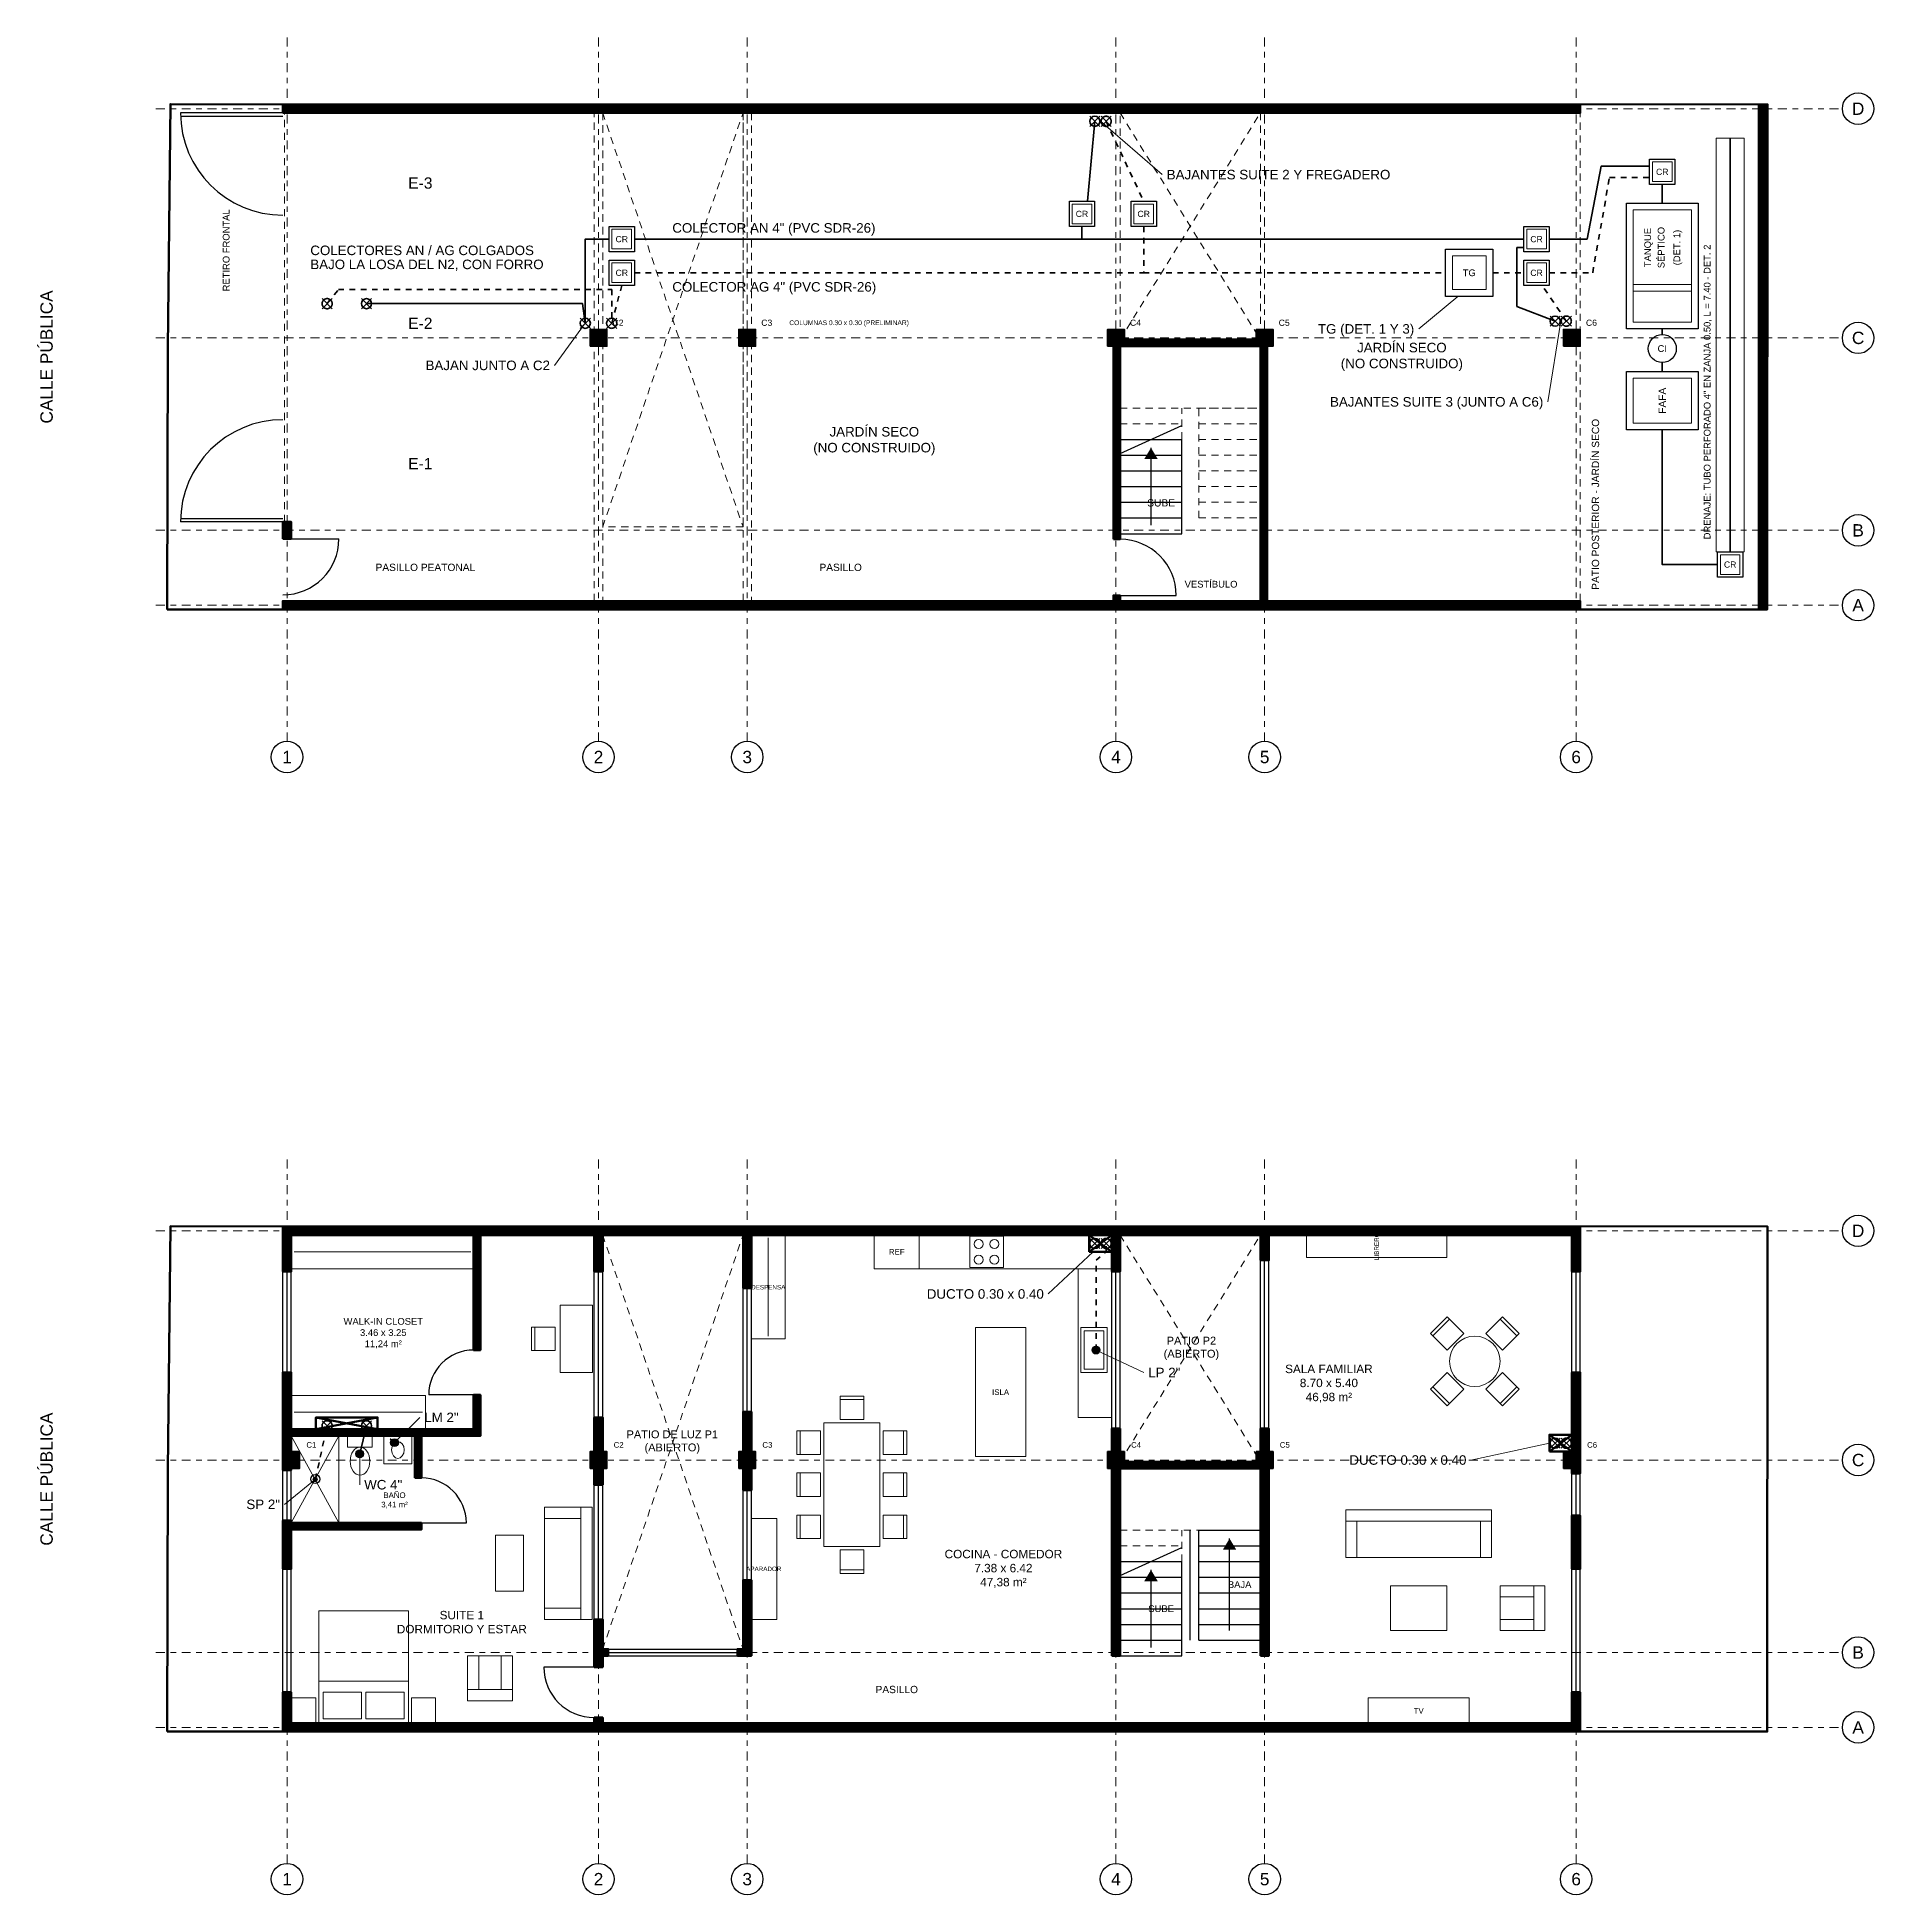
# Model space of a CAD drawing. Header units: metres. Extents: x -2.3 to 30.4, y -42.9 to 10.2.
# Drawn here: x -2.32 to 30.41, y -22.91 to 10.2 of the extents above; entities that cross this region are included whole.
import ezdxf
from ezdxf.enums import TextEntityAlignment as Align

# ---------------------------------------------------------------- set-up
doc = ezdxf.new("R2010")
doc.units = ezdxf.units.M
doc.linetypes.add('CENTER', pattern=[5.08, 3.175, -0.635, 0.635, -0.635])
doc.linetypes.add('DASHED', pattern=[1.524, 1.27, -0.254])
for name, color, linetype, lineweight in [('A-EJES', 8, 'CENTER', 13), ('A-EJES-TXT', 7, 'Continuous', 25), ('A-ESCALERA', 8, 'Continuous', 25), ('A-ESPACIOS', 7, 'Continuous', 25), ('A-MOBILIARIO', 8, 'Continuous', 18), ('A-MURO', 8, 'Continuous', 50), ('A-MURO-TRAMA', 8, 'Continuous', 9), ('A-PROYECCION', 8, 'DASHED', 18), ('A-PUERTA', 8, 'Continuous', 25), ('A-VENTANA', 8, 'Continuous', 25), ('E-COLUMNA', 8, 'Continuous', 35), ('S-ACC', 7, 'Continuous', 25), ('S-AJ', 4, 'DASHED', 35), ('S-AN', 3, 'Continuous', 35), ('S-FINO', 8, 'Continuous', 13), ('S-TXT', 7, 'Continuous', 18), ('T-LINDERO', 8, 'Continuous', 50)]:
    doc.layers.add(name, color=color, linetype=linetype, lineweight=lineweight)
doc.styles.add('ARIAL', font='arial.ttf')
pattern_1 = [(45, (0, 0), (-0.0020205576, 0.0020205576), [])]

msp = doc.modelspace()

# ---------------------------------------------------------------- hatches: boundary and pattern name
at = {"layer": 'A-MURO-TRAMA'}
h = msp.add_hatch(dxfattribs=at)
h.set_pattern_fill('ANSI31', scale=0.03)
h.set_pattern_definition(pattern_1)
h.paths.add_polyline_path([(2.06, 8.85), (2.06, 9), (25.18, 9), (25.18, 8.85)])
h = msp.add_hatch(dxfattribs=at)
h.set_pattern_fill('ANSI31', scale=0.03)
h.set_pattern_definition(pattern_1)
h.paths.add_polyline_path([(28.362, 0), (28.362, 9), (28.512, 9), (28.512, 0)])
h = msp.add_hatch(dxfattribs=at)
h.set_pattern_fill('ANSI31', scale=0.03)
h.set_pattern_definition(pattern_1)
h.paths.add_polyline_path([(16.86, 1.25), (16.86, 4.81), (16.98, 4.81), (16.98, 1.25)])
h = msp.add_hatch(dxfattribs=at)
h.set_pattern_fill('ANSI31', scale=0.03)
h.set_pattern_definition(pattern_1)
h.paths.add_polyline_path([(16.98, 4.69), (16.98, 4.81), (19.48, 4.81), (19.48, 4.69)])
h = msp.add_hatch(dxfattribs=at)
h.set_pattern_fill('ANSI31', scale=0.03)
h.set_pattern_definition(pattern_1)
h.paths.add_polyline_path([(19.48, 0.15), (19.48, 4.81), (19.6, 4.81), (19.6, 0.15)])
h = msp.add_hatch(dxfattribs=at)
h.set_pattern_fill('ANSI31', scale=0.03)
h.set_pattern_definition(pattern_1)
h.paths.add_polyline_path([(2.06, 1.26), (2.06, 1.56), (2.21, 1.56), (2.21, 1.26)])
h = msp.add_hatch(dxfattribs=at)
h.set_pattern_fill('ANSI31', scale=0.03)
h.set_pattern_definition(pattern_1)
h.paths.add_polyline_path([(2.06, 0), (2.06, 0.15), (25.18, 0.15), (25.18, 0)])
h = msp.add_hatch(dxfattribs=at)
h.set_pattern_fill('ANSI31', scale=0.03)
h.set_pattern_definition(pattern_1)
h.paths.add_polyline_path([(16.86, 0.15), (16.86, 0.25), (16.98, 0.25), (16.98, 0.15)])
h = msp.add_hatch(dxfattribs=at)
h.set_pattern_fill('ANSI31', scale=0.03)
h.set_pattern_definition(pattern_1)
h.paths.add_polyline_path([(2.06, -11.15), (2.06, -11), (25.18, -11), (25.18, -11.15)])
h = msp.add_hatch(dxfattribs=at)
h.set_pattern_fill('ANSI31', scale=0.03)
h.set_pattern_definition(pattern_1)
h.paths.add_polyline_path([(2.06, -11.8), (2.06, -11.15), (2.21, -11.15), (2.21, -11.8)])
h = msp.add_hatch(dxfattribs=at)
h.set_pattern_fill('ANSI31', scale=0.03)
h.set_pattern_definition(pattern_1)
h.paths.add_polyline_path([(5.46, -13.2), (5.46, -11.15), (5.58, -11.15), (5.58, -13.2)])
h = msp.add_hatch(dxfattribs=at)
h.set_pattern_fill('ANSI31', scale=0.03)
h.set_pattern_definition(pattern_1)
h.paths.add_polyline_path([(7.61, -11.8), (7.61, -11.15), (7.76, -11.15), (7.76, -11.8)])
h = msp.add_hatch(dxfattribs=at)
h.set_pattern_fill('ANSI31', scale=0.03)
h.set_pattern_definition(pattern_1)
h.paths.add_polyline_path([(10.26, -12.1), (10.26, -11.15), (10.41, -11.15), (10.41, -12.1)])
h = msp.add_hatch(dxfattribs=at)
h.set_pattern_fill('ANSI31', scale=0.03)
h.set_pattern_definition(pattern_1)
h.paths.add_polyline_path([(16.83, -11.8), (16.83, -11.15), (16.98, -11.15), (16.98, -11.8)])
h = msp.add_hatch(dxfattribs=at)
h.set_pattern_fill('ANSI31', scale=0.03)
h.set_pattern_definition(pattern_1)
h.paths.add_polyline_path([(19.48, -11.6), (19.48, -11.15), (19.63, -11.15), (19.63, -11.6)])
h = msp.add_hatch(dxfattribs=at)
h.set_pattern_fill('ANSI31', scale=0.03)
h.set_pattern_definition(pattern_1)
h.paths.add_polyline_path([(25.03, -11.8), (25.03, -11.15), (25.18, -11.15), (25.18, -11.8)])
h = msp.add_hatch(dxfattribs=at)
h.set_pattern_fill('ANSI31', scale=0.03)
h.set_pattern_definition(pattern_1)
h.paths.add_polyline_path([(2.06, -15.34), (2.06, -13.6), (2.21, -13.6), (2.21, -15.34)])
h = msp.add_hatch(dxfattribs=at)
h.set_pattern_fill('ANSI31', scale=0.03)
h.set_pattern_definition(pattern_1)
h.paths.add_polyline_path([(25.03, -15.4), (25.03, -13.6), (25.18, -13.6), (25.18, -15.4)])
h = msp.add_hatch(dxfattribs=at)
h.set_pattern_fill('ANSI31', scale=0.03)
h.set_pattern_definition(pattern_1)
h.paths.add_polyline_path([(5.46, -14.61), (5.46, -14), (5.58, -14), (5.58, -14.61)])
h = msp.add_hatch(dxfattribs=at)
h.set_pattern_fill('ANSI31', scale=0.03)
h.set_pattern_definition(pattern_1)
h.paths.add_polyline_path([(7.61, -15.6), (7.61, -14.4), (7.76, -14.4), (7.76, -15.6)])
h = msp.add_hatch(dxfattribs=at)
h.set_pattern_fill('ANSI31', scale=0.03)
h.set_pattern_definition(pattern_1)
h.paths.add_polyline_path([(10.26, -15.7), (10.26, -14.3), (10.41, -14.3), (10.41, -15.7)])
h = msp.add_hatch(dxfattribs=at)
h.set_pattern_fill('ANSI31', scale=0.03)
h.set_pattern_definition(pattern_1)
h.paths.add_polyline_path([(2.21, -14.73), (2.21, -14.61), (5.58, -14.61), (5.58, -14.73)])
h = msp.add_hatch(dxfattribs=at)
h.set_pattern_fill('ANSI31', scale=0.03)
h.set_pattern_definition(pattern_1)
h.paths.add_polyline_path([(4.41, -15.48), (4.41, -14.73), (4.53, -14.73), (4.53, -15.48)])
h = msp.add_hatch(dxfattribs=at)
h.set_pattern_fill('ANSI31', scale=0.03)
h.set_pattern_definition(pattern_1)
h.paths.add_polyline_path([(16.83, -18.65), (16.83, -14.6), (16.98, -14.6), (16.98, -18.65)])
h = msp.add_hatch(dxfattribs=at)
h.set_pattern_fill('ANSI31', scale=0.03)
h.set_pattern_definition(pattern_1)
h.paths.add_polyline_path([(19.48, -18.65), (19.48, -14.6), (19.63, -14.6), (19.63, -18.65)])
h = msp.add_hatch(dxfattribs=at)
h.set_pattern_fill('ANSI31', scale=0.03)
h.set_pattern_definition(pattern_1)
h.paths.add_polyline_path([(16.98, -15.31), (16.98, -15.19), (19.48, -15.19), (19.48, -15.31)])
h = msp.add_hatch(dxfattribs=at)
h.set_pattern_fill('ANSI31', scale=0.03)
h.set_pattern_definition(pattern_1)
h.paths.add_polyline_path([(25.03, -17.1), (25.03, -16.15), (25.18, -16.15), (25.18, -17.1)])
h = msp.add_hatch(dxfattribs=at)
h.set_pattern_fill('ANSI31', scale=0.03)
h.set_pattern_definition(pattern_1)
h.paths.add_polyline_path([(2.06, -17.1), (2.06, -16.24), (2.21, -16.24), (2.21, -17.1)])
h = msp.add_hatch(dxfattribs=at)
h.set_pattern_fill('ANSI31', scale=0.03)
h.set_pattern_definition(pattern_1)
h.paths.add_polyline_path([(2.21, -16.4), (2.21, -16.28), (4.53, -16.28), (4.53, -16.4)])
h = msp.add_hatch(dxfattribs=at)
h.set_pattern_fill('ANSI31', scale=0.03)
h.set_pattern_definition(pattern_1)
h.paths.add_polyline_path([(10.26, -18.53), (10.26, -17.3), (10.41, -17.3), (10.41, -18.53)])
h = msp.add_hatch(dxfattribs=at)
h.set_pattern_fill('ANSI31', scale=0.03)
h.set_pattern_definition(pattern_1)
h.paths.add_polyline_path([(7.61, -18.85), (7.61, -18), (7.76, -18), (7.76, -18.85)])
h = msp.add_hatch(dxfattribs=at)
h.set_pattern_fill('ANSI31', scale=0.03)
h.set_pattern_definition(pattern_1)
h.paths.add_polyline_path([(7.76, -18.65), (7.76, -18.53), (7.86, -18.53), (7.86, -18.65)])
h = msp.add_hatch(dxfattribs=at)
h.set_pattern_fill('ANSI31', scale=0.03)
h.set_pattern_definition(pattern_1)
h.paths.add_polyline_path([(10.16, -18.65), (10.16, -18.53), (10.41, -18.53), (10.41, -18.65)])
h = msp.add_hatch(dxfattribs=at)
h.set_pattern_fill('ANSI31', scale=0.03)
h.set_pattern_definition(pattern_1)
h.paths.add_polyline_path([(2.06, -19.85), (2.06, -19.3), (2.21, -19.3), (2.21, -19.85)])
h = msp.add_hatch(dxfattribs=at)
h.set_pattern_fill('ANSI31', scale=0.03)
h.set_pattern_definition(pattern_1)
h.paths.add_polyline_path([(25.03, -19.85), (25.03, -19.3), (25.18, -19.3), (25.18, -19.85)])
h = msp.add_hatch(dxfattribs=at)
h.set_pattern_fill('ANSI31', scale=0.03)
h.set_pattern_definition(pattern_1)
h.paths.add_polyline_path([(2.06, -20), (2.06, -19.85), (25.18, -19.85), (25.18, -20)])
h = msp.add_hatch(dxfattribs=at)
h.set_pattern_fill('ANSI31', scale=0.03)
h.set_pattern_definition(pattern_1)
h.paths.add_polyline_path([(7.61, -19.85), (7.61, -19.75), (7.76, -19.75), (7.76, -19.85)])
at = {"layer": 'E-COLUMNA'}
for points in [[(7.535, 4.69), (7.535, 4.99), (7.835, 4.99), (7.835, 4.69)], [(10.185, 4.69), (10.185, 4.99), (10.485, 4.99), (10.485, 4.69)], [(16.755, 4.69), (16.755, 4.99), (17.055, 4.99), (17.055, 4.69)], [(19.405, 4.69), (19.405, 4.99), (19.705, 4.99), (19.705, 4.69)], [(24.88, 4.69), (24.88, 4.99), (25.18, 4.99), (25.18, 4.69)], [(2.06, -15.31), (2.06, -15.01), (2.36, -15.01), (2.36, -15.31)], [(7.535, -15.31), (7.535, -15.01), (7.835, -15.01), (7.835, -15.31)], [(10.185, -15.31), (10.185, -15.01), (10.485, -15.01), (10.485, -15.31)], [(16.755, -15.31), (16.755, -15.01), (17.055, -15.01), (17.055, -15.31)], [(19.405, -15.31), (19.405, -15.01), (19.705, -15.01), (19.705, -15.31)], [(24.88, -15.31), (24.88, -15.01), (25.18, -15.01), (25.18, -15.31)]]:
    msp.add_hatch(color=7, dxfattribs=at).paths.add_polyline_path(points)
at = {"layer": 'S-ACC'}
h = msp.add_hatch(color=7, dxfattribs=at)
edge = h.paths.add_edge_path()
edge.add_arc((16.55, -13.2), 0.07, 0, 360)
h = msp.add_hatch(color=7, dxfattribs=at)
edge = h.paths.add_edge_path()
edge.add_arc((4.05, -14.85), 0.07, 0, 360)
h = msp.add_hatch(color=7, dxfattribs=at)
edge = h.paths.add_edge_path()
edge.add_arc((3.43, -15.05), 0.07, 0, 360)

# ---------------------------------------------------------------- linework, layer by layer
at = {"layer": 'A-EJES', "ltscale": 0.05}
for p, q in [((2.135, -2.35), (2.135, 10.2)), ((7.685, -2.35), (7.685, 10.2)), ((10.335, -2.35), (10.335, 10.2)), ((16.905, -2.35), (16.905, 10.2)), ((19.555, -2.35), (19.555, 10.2)), ((25.105, -2.35), (25.105, 10.2)), ((-0.2, 8.925), (29.85, 8.925)), ((-0.2, 4.84), (29.85, 4.84)), ((-0.2, 1.41), (29.85, 1.41)), ((-0.2, 0.075), (29.85, 0.075)), ((2.135, -22.35), (2.135, -9.8)), ((7.685, -22.35), (7.685, -9.8)), ((10.335, -22.35), (10.335, -9.8)), ((16.905, -22.35), (16.905, -9.8)), ((19.555, -22.35), (19.555, -9.8)), ((25.105, -22.35), (25.105, -9.8)), ((-0.2, -11.075), (29.85, -11.075)), ((-0.2, -15.16), (29.85, -15.16)), ((-0.2, -18.59), (29.85, -18.59)), ((-0.2, -19.925), (29.85, -19.925))]:
    msp.add_line(p, q, dxfattribs=at)
at = {"layer": 'A-EJES-TXT'}
for centre in [(30.13, 8.925), (30.13, 4.84), (30.13, 1.41), (30.13, 0.075), (2.135, -2.63), (7.685, -2.63), (10.335, -2.63), (16.905, -2.63), (19.555, -2.63), (25.105, -2.63), (30.13, -11.075), (30.13, -15.16), (30.13, -18.59), (30.13, -19.925), (2.135, -22.63), (7.685, -22.63), (10.335, -22.63), (16.905, -22.63), (19.555, -22.63), (25.105, -22.63)]:
    msp.add_circle(centre, 0.28, dxfattribs=at)
at = {"layer": 'A-ESCALERA'}
for p, q in [((16.98, 2.78), (18.08, 3.28)), ((16.98, 3.03), (18.08, 3.03)), ((18.08, 1.35), (18.08, 3.03)), ((16.98, 2.75), (18.08, 2.75)), ((17.53, 1.5), (17.53, 2.88)), ((16.98, 2.47), (18.08, 2.47)), ((16.98, 2.19), (18.08, 2.19)), ((16.98, 1.91), (18.08, 1.91)), ((16.98, 1.63), (18.08, 1.63)), ((16.98, 1.35), (18.08, 1.35)), ((18.23, -18.37), (18.23, -16.41)), ((18.38, -16.41), (19.48, -16.41)), ((18.38, -18.37), (18.38, -16.41)), ((16.98, -17.22), (18.08, -16.72)), ((18.38, -16.69), (19.48, -16.69)), ((18.93, -18.2), (18.93, -16.56)), ((16.98, -16.97), (18.08, -16.97)), ((17.53, -18.5), (17.53, -17.12)), ((18.08, -18.65), (18.08, -16.97)), ((18.38, -16.97), (19.48, -16.97)), ((16.98, -17.25), (18.08, -17.25)), ((16.98, -17.53), (18.08, -17.53)), ((18.38, -17.25), (19.48, -17.25)), ((18.38, -17.53), (19.48, -17.53)), ((16.98, -17.81), (18.08, -17.81)), ((18.38, -17.81), (19.48, -17.81)), ((16.98, -18.09), (18.08, -18.09)), ((18.38, -18.09), (19.48, -18.09)), ((16.98, -18.37), (18.08, -18.37)), ((18.38, -18.37), (19.48, -18.37)), ((16.98, -18.65), (18.08, -18.65))]:
    msp.add_line(p, q, dxfattribs=at)
for points in [[(17.53, 2.88), (17.41, 2.68), (17.65, 2.68)], [(18.93, -16.56), (18.81, -16.76), (19.05, -16.76)], [(17.53, -17.12), (17.41, -17.32), (17.65, -17.32)]]:
    msp.add_solid(points, dxfattribs=at)
at = {"layer": 'A-MOBILIARIO'}
for p, q in [((10.71, -12.95), (10.71, -11.2)), ((2.26, -11.45), (5.41, -11.45)), ((2.26, -14.31), (4.55, -14.31)), ((2.21, -16.28), (3.06, -14.73)), ((2.21, -14.73), (3.06, -16.28)), ((2.7, -19.1), (4.3, -19.1))]:
    msp.add_line(p, q, dxfattribs=at)
for points in [[(2.21, -11.75), (2.21, -11.15), (5.46, -11.15), (5.46, -11.75)], [(10.41, -13), (10.41, -11.15), (11.01, -11.15), (11.01, -13)], [(12.6, -11.75), (12.6, -11.15), (13.4, -11.15), (13.4, -11.75)], [(13.4, -11.75), (13.4, -11.15), (16.83, -11.15), (16.83, -11.75)], [(14.3, -11.73), (14.3, -11.17), (14.9, -11.17), (14.9, -11.73)], [(20.3, -11.55), (20.3, -11.15), (22.8, -11.15), (22.8, -11.55)], [(16.23, -14.4), (16.23, -11.75), (16.83, -11.75), (16.83, -14.4)], [(7, -13.6), (7, -12.4), (7.58, -12.4), (7.58, -13.6)], [(6.49, -12.79), (6.49, -13.21), (6.91, -13.21), (6.91, -12.79)], [(6.49, -12.79), (6.49, -13.21), (6.55, -13.21), (6.55, -12.79)], [(14.4, -15.1), (14.4, -12.8), (15.3, -12.8), (15.3, -15.1)], [(16.28, -13.6), (16.28, -12.8), (16.75, -12.8), (16.75, -13.6)], [(16.34, -13.54), (16.34, -12.86), (16.69, -12.86), (16.69, -13.54)], [(22.805, -12.608), (22.508, -12.905), (22.805, -13.202), (23.102, -12.905)], [(22.805, -12.608), (22.508, -12.905), (22.55, -12.947), (22.847, -12.65)], [(24.092, -12.905), (23.795, -12.608), (23.498, -12.905), (23.795, -13.202)], [(24.092, -12.905), (23.795, -12.608), (23.753, -12.65), (24.05, -12.947)], [(22.508, -13.895), (22.805, -14.192), (23.102, -13.895), (22.805, -13.598)], [(22.508, -13.895), (22.805, -14.192), (22.847, -14.15), (22.55, -13.853)], [(23.795, -14.192), (24.092, -13.895), (23.795, -13.598), (23.498, -13.895)], [(23.795, -14.192), (24.092, -13.895), (24.05, -13.853), (23.753, -14.15)], [(2.21, -14.61), (2.21, -14.01), (4.6, -14.01), (4.6, -14.61)], [(12.41, -14.02), (11.99, -14.02), (11.99, -14.44), (12.41, -14.44)], [(12.41, -14.02), (11.99, -14.02), (11.99, -14.08), (12.41, -14.08)], [(11.7, -16.7), (11.7, -14.5), (12.7, -14.5), (12.7, -16.7)], [(2.21, -16.28), (2.21, -14.73), (3.06, -14.73), (3.06, -16.28)], [(3.655, -14.73), (3.215, -14.73), (3.215, -14.93), (3.655, -14.93)], [(3.86, -15.23), (3.86, -14.73), (4.36, -14.73), (4.36, -15.23)], [(11.22, -14.64), (11.22, -15.06), (11.64, -15.06), (11.64, -14.64)], [(11.22, -14.64), (11.22, -15.06), (11.28, -15.06), (11.28, -14.64)], [(13.18, -15.06), (13.18, -14.64), (12.76, -14.64), (12.76, -15.06)], [(13.18, -15.06), (13.18, -14.64), (13.12, -14.64), (13.12, -15.06)], [(11.22, -15.39), (11.22, -15.81), (11.64, -15.81), (11.64, -15.39)], [(11.22, -15.39), (11.22, -15.81), (11.28, -15.81), (11.28, -15.39)], [(13.18, -15.81), (13.18, -15.39), (12.76, -15.39), (12.76, -15.81)], [(13.18, -15.81), (13.18, -15.39), (13.12, -15.39), (13.12, -15.81)], [(6.72, -18), (6.72, -16), (7.57, -16), (7.57, -18)], [(6.72, -16.2), (6.72, -16), (7.37, -16), (7.37, -16.2)], [(7.37, -18), (7.37, -16), (7.57, -16), (7.57, -18)], [(10.41, -18), (10.41, -16.2), (10.86, -16.2), (10.86, -18)], [(11.22, -16.14), (11.22, -16.56), (11.64, -16.56), (11.64, -16.14)], [(11.22, -16.14), (11.22, -16.56), (11.28, -16.56), (11.28, -16.14)], [(13.18, -16.56), (13.18, -16.14), (12.76, -16.14), (12.76, -16.56)], [(13.18, -16.56), (13.18, -16.14), (13.12, -16.14), (13.12, -16.56)], [(21, -16.9), (21, -16.05), (23.6, -16.05), (23.6, -16.9)], [(21, -16.25), (21, -16.05), (23.6, -16.05), (23.6, -16.25)], [(5.85, -17.5), (5.85, -16.5), (6.35, -16.5), (6.35, -17.5)], [(21, -16.9), (21, -16.25), (21.2, -16.25), (21.2, -16.9)], [(23.4, -16.9), (23.4, -16.25), (23.6, -16.25), (23.6, -16.9)], [(11.99, -17.18), (12.41, -17.18), (12.41, -16.76), (11.99, -16.76)], [(11.99, -17.18), (12.41, -17.18), (12.41, -17.12), (11.99, -17.12)], [(21.8, -18.2), (21.8, -17.4), (22.8, -17.4), (22.8, -18.2)], [(23.75, -18.2), (23.75, -17.4), (24.55, -17.4), (24.55, -18.2)], [(23.75, -17.6), (23.75, -17.4), (24.35, -17.4), (24.35, -17.6)], [(24.35, -18.2), (24.35, -17.4), (24.55, -17.4), (24.55, -18.2)], [(2.7, -19.85), (2.7, -17.85), (4.3, -17.85), (4.3, -19.85)], [(6.72, -18), (6.72, -17.8), (7.37, -17.8), (7.37, -18)], [(23.75, -18.2), (23.75, -18), (24.35, -18), (24.35, -18.2)], [(5.35, -19.45), (5.35, -18.65), (6.15, -18.65), (6.15, -19.45)], [(5.35, -19.25), (5.35, -18.65), (5.55, -18.65), (5.55, -19.25)], [(5.95, -19.25), (5.95, -18.65), (6.15, -18.65), (6.15, -19.25)], [(2.22, -19.85), (2.22, -19.4), (2.65, -19.4), (2.65, -19.85)], [(2.78, -19.77), (2.78, -19.3), (3.46, -19.3), (3.46, -19.77)], [(3.54, -19.77), (3.54, -19.3), (4.22, -19.3), (4.22, -19.77)], [(4.35, -19.85), (4.35, -19.4), (4.78, -19.4), (4.78, -19.85)], [(5.35, -19.45), (5.35, -19.25), (6.15, -19.25), (6.15, -19.45)], [(21.4, -19.85), (21.4, -19.4), (23.2, -19.4), (23.2, -19.85)]]:
    msp.add_lwpolyline(points, close=True, dxfattribs=at)
for centre, radius in [((14.46, -11.31), 0.08), ((14.74, -11.31), 0.08), ((14.46, -11.59), 0.08), ((14.74, -11.59), 0.08), ((23.3, -13.4), 0.45), ((2.635, -15.505), 0.04)]:
    msp.add_circle(centre, radius, dxfattribs=at)
for centre, major_axis, ratio in [((4.11, -14.98), (0, 0.15), 0.75), ((3.435, -15.18), (0, -0.25), 0.7)]:
    msp.add_ellipse(centre, major_axis=major_axis, ratio=ratio, dxfattribs=at)
at = {"layer": 'A-MURO'}
for p, q in [((16.43, -11.45), (16.83, -11.15)), ((16.83, -11.45), (16.43, -11.15)), ((2.65, -14.61), (3.75, -14.4)), ((3.75, -14.61), (2.65, -14.4)), ((24.63, -15.01), (25.03, -14.71)), ((25.03, -15.01), (24.63, -14.71))]:
    msp.add_line(p, q, dxfattribs=at)
for points in [[(2.06, 8.85), (2.06, 9), (25.18, 9), (25.18, 8.85)], [(28.362, 0), (28.362, 9), (28.512, 9), (28.512, 0)], [(16.86, 1.25), (16.86, 4.81), (16.98, 4.81), (16.98, 1.25)], [(16.98, 4.69), (16.98, 4.81), (19.48, 4.81), (19.48, 4.69)], [(19.48, 0.15), (19.48, 4.81), (19.6, 4.81), (19.6, 0.15)], [(2.06, 1.26), (2.06, 1.56), (2.21, 1.56), (2.21, 1.26)], [(2.06, 0), (2.06, 0.15), (25.18, 0.15), (25.18, 0)], [(16.86, 0.15), (16.86, 0.25), (16.98, 0.25), (16.98, 0.15)], [(2.06, -11.15), (2.06, -11), (25.18, -11), (25.18, -11.15)], [(2.06, -11.8), (2.06, -11.15), (2.21, -11.15), (2.21, -11.8)], [(5.46, -13.2), (5.46, -11.15), (5.58, -11.15), (5.58, -13.2)], [(7.61, -11.8), (7.61, -11.15), (7.76, -11.15), (7.76, -11.8)], [(10.26, -12.1), (10.26, -11.15), (10.41, -11.15), (10.41, -12.1)], [(16.43, -11.45), (16.43, -11.15), (16.83, -11.15), (16.83, -11.45)], [(16.83, -11.8), (16.83, -11.15), (16.98, -11.15), (16.98, -11.8)], [(19.48, -11.6), (19.48, -11.15), (19.63, -11.15), (19.63, -11.6)], [(25.03, -11.8), (25.03, -11.15), (25.18, -11.15), (25.18, -11.8)], [(2.06, -15.34), (2.06, -13.6), (2.21, -13.6), (2.21, -15.34)], [(25.03, -15.4), (25.03, -13.6), (25.18, -13.6), (25.18, -15.4)], [(5.46, -14.61), (5.46, -14), (5.58, -14), (5.58, -14.61)], [(2.65, -14.61), (2.65, -14.4), (3.75, -14.4), (3.75, -14.61)], [(7.61, -15.6), (7.61, -14.4), (7.76, -14.4), (7.76, -15.6)], [(10.26, -15.7), (10.26, -14.3), (10.41, -14.3), (10.41, -15.7)], [(2.21, -14.73), (2.21, -14.61), (5.58, -14.61), (5.58, -14.73)], [(4.41, -15.48), (4.41, -14.73), (4.53, -14.73), (4.53, -15.48)], [(16.83, -18.65), (16.83, -14.6), (16.98, -14.6), (16.98, -18.65)], [(19.48, -18.65), (19.48, -14.6), (19.63, -14.6), (19.63, -18.65)], [(24.63, -15.01), (24.63, -14.71), (25.03, -14.71), (25.03, -15.01)], [(16.98, -15.31), (16.98, -15.19), (19.48, -15.19), (19.48, -15.31)], [(25.03, -17.1), (25.03, -16.15), (25.18, -16.15), (25.18, -17.1)], [(2.06, -17.1), (2.06, -16.24), (2.21, -16.24), (2.21, -17.1)], [(2.21, -16.4), (2.21, -16.28), (4.53, -16.28), (4.53, -16.4)], [(10.26, -18.53), (10.26, -17.3), (10.41, -17.3), (10.41, -18.53)], [(7.61, -18.85), (7.61, -18), (7.76, -18), (7.76, -18.85)], [(7.76, -18.65), (7.76, -18.53), (7.86, -18.53), (7.86, -18.65)], [(10.16, -18.65), (10.16, -18.53), (10.41, -18.53), (10.41, -18.65)], [(2.06, -19.85), (2.06, -19.3), (2.21, -19.3), (2.21, -19.85)], [(25.03, -19.85), (25.03, -19.3), (25.18, -19.3), (25.18, -19.85)], [(2.06, -20), (2.06, -19.85), (25.18, -19.85), (25.18, -20)], [(7.61, -19.85), (7.61, -19.75), (7.76, -19.75), (7.76, -19.85)]]:
    msp.add_lwpolyline(points, close=True, dxfattribs=at)
at = {"layer": 'A-PROYECCION', "ltscale": 0.1}
for p, q in [((2.09, 1.56), (2.09, 8.85)), ((7.76, 1.47), (10.26, 8.85)), ((7.76, 8.85), (10.26, 1.47)), ((16.98, 4.81), (19.48, 8.85)), ((16.98, 8.85), (19.48, 4.81)), ((25.18, 0.15), (25.18, 8.85)), ((16.98, 3.59), (18.08, 3.59)), ((16.98, 3.59), (19.48, 3.59)), ((18.08, 3.03), (18.08, 3.59)), ((18.38, 3.59), (19.48, 3.59)), ((18.38, 1.63), (18.38, 3.59)), ((16.98, 3.31), (18.08, 3.31)), ((18.38, 3.31), (19.48, 3.31)), ((18.38, 3.03), (19.48, 3.03)), ((18.38, 2.75), (19.48, 2.75)), ((18.38, 2.47), (19.48, 2.47)), ((18.38, 2.19), (19.48, 2.19)), ((18.38, 1.91), (19.48, 1.91)), ((18.38, 1.63), (19.48, 1.63)), ((7.76, -18.53), (10.26, -11.15)), ((7.76, -11.15), (10.26, -18.53)), ((16.98, -15.19), (19.48, -11.15)), ((16.98, -11.15), (19.48, -15.19)), ((16.98, -16.41), (18.08, -16.41)), ((16.98, -16.41), (19.48, -16.41)), ((18.08, -16.97), (18.08, -16.41)), ((16.98, -16.69), (18.08, -16.69))]:
    msp.add_line(p, q, dxfattribs=at)
for points in [[(7.61, 0.15), (7.61, 8.85), (7.76, 8.85), (7.76, 0.15)], [(7.76, 1.47), (7.76, 8.85), (10.26, 8.85), (10.26, 1.47)], [(10.26, 0.15), (10.26, 8.85), (10.41, 8.85), (10.41, 0.15)], [(16.98, 4.81), (16.98, 8.85), (19.48, 8.85), (19.48, 4.81)]]:
    msp.add_lwpolyline(points, close=True, dxfattribs=at)
at = {"layer": 'A-PUERTA'}
for p, q in [((2.06, 8.85), (0.238, 8.85)), ((2.06, 8.85), (0.238, 8.85)), ((0.238, 8.79), (2.06, 8.79)), ((0.238, 1.62), (2.06, 1.62)), ((2.06, 1.56), (0.238, 1.56)), ((2.06, 1.56), (0.238, 1.56)), ((2.06, 1.26), (3.06, 1.26)), ((16.98, 0.25), (17.98, 0.25)), ((5.46, -14), (4.66, -14)), ((4.53, -16.28), (5.33, -16.28)), ((7.61, -18.85), (6.71, -18.85))]:
    msp.add_line(p, q, dxfattribs=at)
for centre, radius, start, end in [((2.06, 8.85), 1.822, 180, -90), ((2.06, 1.56), 1.822, 90, 180), ((2.06, 1.26), 1, -90, 0), ((16.98, 0.25), 1, 0, 90), ((5.46, -14), 0.8, 90, 180), ((4.53, -16.28), 0.8, 0, 90), ((7.61, -18.85), 0.9, 180, -90)]:
    msp.add_arc(centre, radius, start, end, dxfattribs=at)
at = {"layer": 'A-VENTANA'}
for p, q in [((2.06, -13.6), (2.06, -11.8)), ((2.06, -11.8), (2.21, -11.8)), ((2.135, -13.6), (2.135, -11.8)), ((2.21, -13.6), (2.21, -11.8)), ((7.61, -14.4), (7.61, -11.8)), ((7.61, -11.8), (7.76, -11.8)), ((7.685, -14.4), (7.685, -11.8)), ((7.76, -14.4), (7.76, -11.8)), ((16.83, -14.6), (16.83, -11.8)), ((16.83, -11.8), (16.98, -11.8)), ((16.905, -14.6), (16.905, -11.8)), ((16.98, -14.6), (16.98, -11.8)), ((19.48, -14.6), (19.48, -11.6)), ((19.48, -11.6), (19.63, -11.6)), ((19.555, -14.6), (19.555, -11.6)), ((19.63, -14.6), (19.63, -11.6)), ((25.03, -13.6), (25.03, -11.8)), ((25.03, -11.8), (25.18, -11.8)), ((25.105, -13.6), (25.105, -11.8)), ((25.18, -13.6), (25.18, -11.8)), ((10.26, -14.3), (10.26, -12.1)), ((10.26, -12.1), (10.41, -12.1)), ((10.335, -14.3), (10.335, -12.1)), ((10.41, -14.3), (10.41, -12.1)), ((2.06, -13.6), (2.21, -13.6)), ((25.03, -13.6), (25.18, -13.6)), ((7.61, -14.4), (7.76, -14.4)), ((10.26, -14.3), (10.41, -14.3)), ((16.83, -14.6), (16.98, -14.6)), ((19.48, -14.6), (19.63, -14.6)), ((2.06, -16.24), (2.06, -15.34)), ((2.06, -15.34), (2.21, -15.34)), ((2.135, -16.24), (2.135, -15.34)), ((2.21, -16.24), (2.21, -15.34)), ((25.03, -16.15), (25.03, -15.4)), ((25.03, -15.4), (25.18, -15.4)), ((25.105, -16.15), (25.105, -15.4)), ((25.18, -16.15), (25.18, -15.4)), ((7.61, -18), (7.61, -15.6)), ((7.61, -15.6), (7.76, -15.6)), ((7.685, -18), (7.685, -15.6)), ((7.76, -18), (7.76, -15.6)), ((10.26, -17.3), (10.26, -15.7)), ((10.26, -15.7), (10.41, -15.7)), ((10.335, -17.3), (10.335, -15.7)), ((10.41, -17.3), (10.41, -15.7)), ((25.03, -16.15), (25.18, -16.15)), ((2.06, -16.24), (2.21, -16.24)), ((2.06, -19.3), (2.06, -17.1)), ((2.06, -17.1), (2.21, -17.1)), ((2.135, -19.3), (2.135, -17.1)), ((2.21, -19.3), (2.21, -17.1)), ((25.03, -19.3), (25.03, -17.1)), ((25.03, -17.1), (25.18, -17.1)), ((25.105, -19.3), (25.105, -17.1)), ((25.18, -19.3), (25.18, -17.1)), ((10.26, -17.3), (10.41, -17.3)), ((7.61, -18), (7.76, -18)), ((7.86, -18.53), (10.16, -18.53)), ((7.86, -18.65), (7.86, -18.53)), ((10.16, -18.65), (10.16, -18.53)), ((7.86, -18.59), (10.16, -18.59)), ((7.86, -18.65), (10.16, -18.65)), ((2.06, -19.3), (2.21, -19.3)), ((25.03, -19.3), (25.18, -19.3))]:
    msp.add_line(p, q, dxfattribs=at)
at = {"layer": 'E-COLUMNA'}
for points in [[(7.535, 4.69), (7.535, 4.99), (7.835, 4.99), (7.835, 4.69)], [(10.185, 4.69), (10.185, 4.99), (10.485, 4.99), (10.485, 4.69)], [(16.755, 4.69), (16.755, 4.99), (17.055, 4.99), (17.055, 4.69)], [(19.405, 4.69), (19.405, 4.99), (19.705, 4.99), (19.705, 4.69)], [(24.88, 4.69), (24.88, 4.99), (25.18, 4.99), (25.18, 4.69)], [(2.06, -15.31), (2.06, -15.01), (2.36, -15.01), (2.36, -15.31)], [(7.535, -15.31), (7.535, -15.01), (7.835, -15.01), (7.835, -15.31)], [(10.185, -15.31), (10.185, -15.01), (10.485, -15.01), (10.485, -15.31)], [(16.755, -15.31), (16.755, -15.01), (17.055, -15.01), (17.055, -15.31)], [(19.405, -15.31), (19.405, -15.01), (19.705, -15.01), (19.705, -15.31)], [(24.88, -15.31), (24.88, -15.01), (25.18, -15.01), (25.18, -15.31)]]:
    msp.add_lwpolyline(points, close=True, dxfattribs=at)
at = {"layer": 'S-ACC'}
for points in [[(26.415, 7.575), (26.415, 8.025), (26.865, 8.025), (26.865, 7.575)], [(16.075, 6.825), (16.075, 7.275), (16.525, 7.275), (16.525, 6.825)], [(17.175, 6.825), (17.175, 7.275), (17.625, 7.275), (17.625, 6.825)], [(26, 5), (26, 7.24), (27.28, 7.24), (27.28, 5)], [(7.875, 6.375), (7.875, 6.825), (8.325, 6.825), (8.325, 6.375)], [(24.175, 6.375), (24.175, 6.825), (24.625, 6.825), (24.625, 6.375)], [(22.78, 5.58), (22.78, 6.42), (23.62, 6.42), (23.62, 5.58)], [(7.875, 5.775), (7.875, 6.225), (8.325, 6.225), (8.325, 5.775)], [(24.175, 5.775), (24.175, 6.225), (24.625, 6.225), (24.625, 5.775)], [(26, 3.2), (26, 4.24), (27.28, 4.24), (27.28, 3.2)], [(27.625, 0.575), (27.625, 1.025), (28.075, 1.025), (28.075, 0.575)], [(16.43, -11.45), (16.43, -11.15), (16.83, -11.15), (16.83, -11.45)], [(24.63, -15.01), (24.63, -14.71), (25.03, -14.71), (25.03, -15.01)]]:
    msp.add_lwpolyline(points, close=True, dxfattribs=at)
for centre, radius in [((26.64, 4.65), 0.25), ((16.55, -13.2), 0.07), ((4.05, -14.85), 0.07), ((3.43, -15.05), 0.07), ((2.64, -15.5), 0.08), ((2.64, -15.5), 0.03)]:
    msp.add_circle(centre, radius, dxfattribs=at)
at = {"layer": 'S-AJ'}
for p, q in [((16.64, 8.61), (16.82, 8.79)), ((16.64, 8.79), (16.82, 8.61)), ((2.76, 5.36), (2.94, 5.54)), ((2.76, 5.54), (2.94, 5.36)), ((7.83, 5.01), (8.01, 5.19)), ((7.83, 5.19), (8.01, 5.01)), ((24.84, 5.05), (25.02, 5.23)), ((24.84, 5.23), (25.02, 5.05)), ((16.64, -11.39), (16.82, -11.21)), ((16.64, -11.21), (16.82, -11.39)), ((2.76, -14.64), (2.94, -14.46)), ((2.76, -14.46), (2.94, -14.64)), ((24.84, -14.95), (25.02, -14.77)), ((24.84, -14.77), (25.02, -14.95))]:
    msp.add_line(p, q, dxfattribs=at)
at = {"layer": 'S-AJ', "ltscale": 0.02}
for points in [[(16.73, 8.7), (17.4, 7.275)], [(24.625, 6), (25.4, 6), (25.7, 7.7), (26.415, 7.7)], [(17.4, 6.825), (17.4, 6)], [(8.325, 6), (17.4, 6), (22.78, 6)], [(23.62, 6), (24.175, 6)], [(2.85, 5.45), (3.05, 5.7), (7.92, 5.7), (7.92, 5.1)], [(7.92, 5.1), (8.1, 5.775)], [(24.93, 5.14), (24.5, 5.775)], [(16.55, -13.2), (16.55, -11.6), (16.73, -11.45), (16.73, -11.3)], [(2.64, -15.5), (2.85, -14.55)], [(4.05, -14.85), (3.88, -14.7), (2.7, -14.7), (2.85, -14.55)]]:
    msp.add_lwpolyline(points, dxfattribs=at)
at = {"layer": 'S-AJ'}
for centre in [(16.73, 8.7), (2.85, 5.45), (7.92, 5.1), (24.93, 5.14), (16.73, -11.3), (2.85, -14.55), (24.93, -14.86)]:
    msp.add_circle(centre, 0.09, dxfattribs=at)
at = {"layer": 'S-AN'}
for p, q in [((16.44, 8.61), (16.62, 8.79)), ((16.44, 8.79), (16.62, 8.61)), ((3.46, 5.36), (3.64, 5.54)), ((3.46, 5.54), (3.64, 5.36)), ((7.36, 5.01), (7.54, 5.19)), ((7.36, 5.19), (7.54, 5.01)), ((24.64, 5.05), (24.82, 5.23)), ((24.64, 5.23), (24.82, 5.05)), ((16.44, -11.39), (16.62, -11.21)), ((16.44, -11.21), (16.62, -11.39)), ((3.46, -14.64), (3.64, -14.46)), ((3.46, -14.46), (3.64, -14.64)), ((24.64, -14.95), (24.82, -14.77)), ((24.64, -14.77), (24.82, -14.95))]:
    msp.add_line(p, q, dxfattribs=at)
for points in [[(16.53, 8.7), (16.4, 7.275)], [(27.85, 1.025), (27.85, 8.4)], [(24.625, 6.6), (25.3, 6.6), (25.55, 7.9), (26.415, 7.9)], [(26.64, 7.575), (26.64, 7.24)], [(16.3, 6.825), (16.3, 6.6)], [(7.45, 5.1), (7.45, 6.6), (7.875, 6.6)], [(8.325, 6.6), (16.3, 6.6), (24.175, 6.6)], [(24.73, 5.14), (24.05, 5.4), (24.05, 6.45), (24.175, 6.45)], [(3.55, 5.45), (7.4, 5.45), (7.45, 5.1)], [(26.64, 5), (26.64, 4.9)], [(26.64, 4.4), (26.64, 4.24)], [(26.64, 3.2), (26.64, 0.8), (27.625, 0.8)], [(3.43, -15.05), (3.55, -14.55)]]:
    msp.add_lwpolyline(points, dxfattribs=at)
for centre in [(16.53, 8.7), (3.55, 5.45), (7.45, 5.1), (24.73, 5.14), (16.53, -11.3), (3.55, -14.55), (24.73, -14.86)]:
    msp.add_circle(centre, 0.09, dxfattribs=at)
at = {"layer": 'S-FINO'}
for p, q in [((16.63, 8.7), (17.73, 7.75)), ((23, 5.58), (22.3, 5)), ((7.45, 5.1), (6.9, 4.35)), ((24.83, 5.14), (24.6, 3.7)), ((16.5, -11.45), (15.7, -12.2)), ((16.55, -13.2), (17.4, -13.6)), ((4.05, -14.85), (4.5, -14.4)), ((24.63, -14.86), (23.23, -15.16)), ((3.43, -15.05), (3.43, -15.6)), ((2.64, -15.5), (2.09, -15.95))]:
    msp.add_line(p, q, dxfattribs=at)
for points in [[(27.6, 1.025), (27.6, 8.4), (28.1, 8.4), (28.1, 1.025)], [(26.465, 7.625), (26.465, 7.975), (26.815, 7.975), (26.815, 7.625)], [(16.125, 6.875), (16.125, 7.225), (16.475, 7.225), (16.475, 6.875)], [(17.225, 6.875), (17.225, 7.225), (17.575, 7.225), (17.575, 6.875)], [(26.12, 5.12), (26.12, 7.12), (27.16, 7.12), (27.16, 5.12)], [(7.925, 6.425), (7.925, 6.775), (8.275, 6.775), (8.275, 6.425)], [(24.225, 6.425), (24.225, 6.775), (24.575, 6.775), (24.575, 6.425)], [(22.9, 5.7), (22.9, 6.3), (23.5, 6.3), (23.5, 5.7)], [(7.925, 5.825), (7.925, 6.175), (8.275, 6.175), (8.275, 5.825)], [(24.225, 5.825), (24.225, 6.175), (24.575, 6.175), (24.575, 5.825)], [(26.12, 5.67), (26.12, 5.79), (27.16, 5.79), (27.16, 5.67)], [(26.12, 3.32), (26.12, 4.12), (27.16, 4.12), (27.16, 3.32)], [(27.675, 0.625), (27.675, 0.975), (28.025, 0.975), (28.025, 0.625)], [(2.65, -14.61), (2.65, -14.4), (3.75, -14.4), (3.75, -14.61)]]:
    msp.add_lwpolyline(points, close=True, dxfattribs=at)
at = {"layer": 'T-LINDERO'}
for points in [[(0, 0), (0.011, 4.665), (0.057, 9.007), (28.518, 9), (28.512, 0)], [(0, -20), (0.011, -15.335), (0.057, -10.993), (28.518, -11), (28.512, -20)]]:
    msp.add_lwpolyline(points, close=True, dxfattribs=at)

# ---------------------------------------------------------------- texts
at = {"layer": 'A-EJES-TXT', "style": 'ARIAL'}
for s, p in [('D', (30.13, 8.925)), ('C', (30.13, 4.84)), ('B', (30.13, 1.41)), ('A', (30.13, 0.075)), ('1', (2.135, -2.63)), ('2', (7.685, -2.63)), ('3', (10.335, -2.63)), ('4', (16.905, -2.63)), ('5', (19.555, -2.63)), ('6', (25.105, -2.63)), ('D', (30.13, -11.075)), ('C', (30.13, -15.16)), ('B', (30.13, -18.59)), ('A', (30.13, -19.925)), ('1', (2.135, -22.63)), ('2', (7.685, -22.63)), ('3', (10.335, -22.63)), ('4', (16.905, -22.63)), ('5', (19.555, -22.63)), ('6', (25.105, -22.63))]:
    msp.add_text(s, height=0.22, dxfattribs=at).set_placement(p, align=Align.MIDDLE_CENTER)
at = {"layer": 'A-ESCALERA', "style": 'ARIAL'}
for s, height, p in [('SUBE', 0.13, (17.71, 1.9)), ('BAJA', 0.12, (19.11, -17.38)), ('SUBE', 0.12, (17.71, -17.81))]:
    msp.add_text(s, height=height, dxfattribs=at).set_placement(p, align=Align.MIDDLE_CENTER)
at = {"layer": 'A-ESPACIOS', "style": 'ARIAL'}
for s, height, p in [('E-3', 0.2, (4.51, 7.6)), ('E-2', 0.2, (4.51, 5.1)), ('E-1', 0.2, (4.51, 2.6)), ('PASILLO PEATONAL', 0.13, (4.6, 0.75)), ('PASILLO', 0.13, (12, 0.75)), ('VESTÍBULO', 0.12, (18.6, 0.45)), ('PASILLO', 0.13, (13, -19.25))]:
    msp.add_text(s, height=height, dxfattribs=at).set_placement(p, align=Align.MIDDLE_CENTER)
for s, height, p in [('RETIRO FRONTAL', 0.12, (1.05, 6.4)), ('CALLE PÚBLICA', 0.22, (-2.15, 4.5)), ('CALLE PÚBLICA', 0.22, (-2.15, -15.5))]:
    msp.add_text(s, height=height, rotation=90, dxfattribs=at).set_placement(p, align=Align.MIDDLE_CENTER)
at = {"layer": 'A-ESPACIOS', "attachment_point": 5, "style": 'ARIAL'}
for s, insert, char_height, width in [('JARDÍN SECO\\P(NO CONSTRUIDO)', (22, 4.5), 0.17, 3.5), ('JARDÍN SECO\\P(NO CONSTRUIDO)', (12.6, 3), 0.17, 3.5), ('WALK-IN CLOSET\\P3.46 x 3.25\\P11,24 m²', (3.85, -12.9), 0.12, 4), ('PATIO P2\\P(ABIERTO)', (18.25, -13.17), 0.14, 3), ('SALA FAMILIAR\\P8.70 x 5.40\\P46,98 m²', (20.7, -13.8), 0.15, 4), ('PATIO DE LUZ P1\\P(ABIERTO)', (9, -14.84), 0.14, 3), ('BAÑO\\P3,41 m²', (4.05, -15.88), 0.1, 4), ('COCINA - COMEDOR\\P7.38 x 6.42\\P47,38 m²', (14.9, -17.1), 0.15, 4), ('SUITE 1\\PDORMITORIO Y ESTAR', (5.25, -18.05), 0.15, 4)]:
    msp.add_mtext(s, dxfattribs=dict(at, insert=insert, char_height=char_height, width=width))
at = {"layer": 'A-MOBILIARIO', "style": 'ARIAL'}
msp.add_text('LIBRERO', height=0.08, rotation=90, dxfattribs=at).set_placement((21.55, -11.35), align=Align.MIDDLE_CENTER)
for s, height, p in [('REF', 0.1, (13, -11.45)), ('DESPENSA', 0.08, (10.71, -12.08)), ('ISLA', 0.1, (14.85, -13.95)), ('APARADOR', 0.08, (10.63, -17.1)), ('TV', 0.1, (22.3, -19.63))]:
    msp.add_text(s, height=height, dxfattribs=at).set_placement(p, align=Align.MIDDLE_CENTER)
at = {"layer": 'E-COLUMNA', "style": 'ARIAL'}
for s, height, p in [('C2', 0.11, (7.935, 5.11)), ('C3', 0.11, (10.585, 5.11)), ('COLUMNAS 0.30 x 0.30 (PRELIMINAR)', 0.085, (11.085, 5.11)), ('C4', 0.11, (17.155, 5.11)), ('C5', 0.11, (19.805, 5.11)), ('C6', 0.11, (25.28, 5.11)), ('C1', 0.1, (2.48, -14.89)), ('C2', 0.1, (7.955, -14.89)), ('C3', 0.1, (10.605, -14.89)), ('C4', 0.1, (17.175, -14.89)), ('C5', 0.1, (19.825, -14.89)), ('C6', 0.1, (25.3, -14.89))]:
    msp.add_text(s, height=height, dxfattribs=at).set_placement(p, align=Align.MIDDLE_LEFT)
at = {"layer": 'S-TXT', "style": 'ARIAL'}
for s, p in [('BAJANTES SUITE 2 Y FREGADERO', (17.81, 7.75)), ('COLECTOR AN 4" (PVC SDR-26)', (9, 6.8)), ('COLECTORES AN / AG COLGADOS', (2.55, 6.4)), ('BAJO LA LOSA DEL N2, CON FORRO', (2.55, 6.15)), ('COLECTOR AG 4" (PVC SDR-26)', (9, 5.75)), ('LP 2"', (17.48, -13.6)), ('LM 2"', (4.58, -14.4)), ('WC 4"', (3.51, -15.6))]:
    msp.add_text(s, height=0.17, dxfattribs=at).set_placement(p, align=Align.MIDDLE_LEFT)
for s, height, p in [('CR', 0.11, (26.64, 7.8)), ('CR', 0.11, (16.3, 7.05)), ('CR', 0.11, (17.4, 7.05)), ('CR', 0.11, (8.1, 6.6)), ('CR', 0.11, (24.4, 6.6)), ('CR', 0.11, (8.1, 6)), ('TG', 0.12, (23.2, 6)), ('CR', 0.11, (24.4, 6)), ('CI', 0.12, (26.64, 4.65)), ('CR', 0.11, (27.85, 0.8))]:
    msp.add_text(s, height=height, dxfattribs=at).set_placement(p, align=Align.MIDDLE_CENTER)
for s, height, p in [('TANQUE', 0.12, (26.38, 6.45)), ('SÉPTICO', 0.12, (26.62, 6.45)), ('(DET. 1)', 0.12, (26.9, 6.45)), ('FAFA', 0.13, (26.64, 3.72))]:
    msp.add_text(s, height=height, rotation=90, dxfattribs=at).set_placement(p, align=Align.MIDDLE_CENTER)
for s, height, p in [('DRENAJE: TUBO PERFORADO 4" EN ZANJA 0.50, L = 7.40 - DET. 2', 0.12, (27.44, 1.25)), ('PATIO POSTERIOR - JARDÍN SECO', 0.13, (25.45, 0.35))]:
    msp.add_text(s, height=height, rotation=90, dxfattribs=at).set_placement(p, align=Align.MIDDLE_LEFT)
for s, p in [('TG (DET. 1 Y 3)', (22.22, 5)), ('BAJAN JUNTO A C2', (6.82, 4.35)), ('BAJANTES SUITE 3 (JUNTO A C6)', (24.52, 3.7)), ('DUCTO 0.30 x 0.40', (15.62, -12.2)), ('DUCTO 0.30 x 0.40', (23.15, -15.16)), ('SP 2"', (2.01, -15.95))]:
    msp.add_text(s, height=0.17, dxfattribs=at).set_placement(p, align=Align.MIDDLE_RIGHT)

doc.saveas('drawing.dxf')
